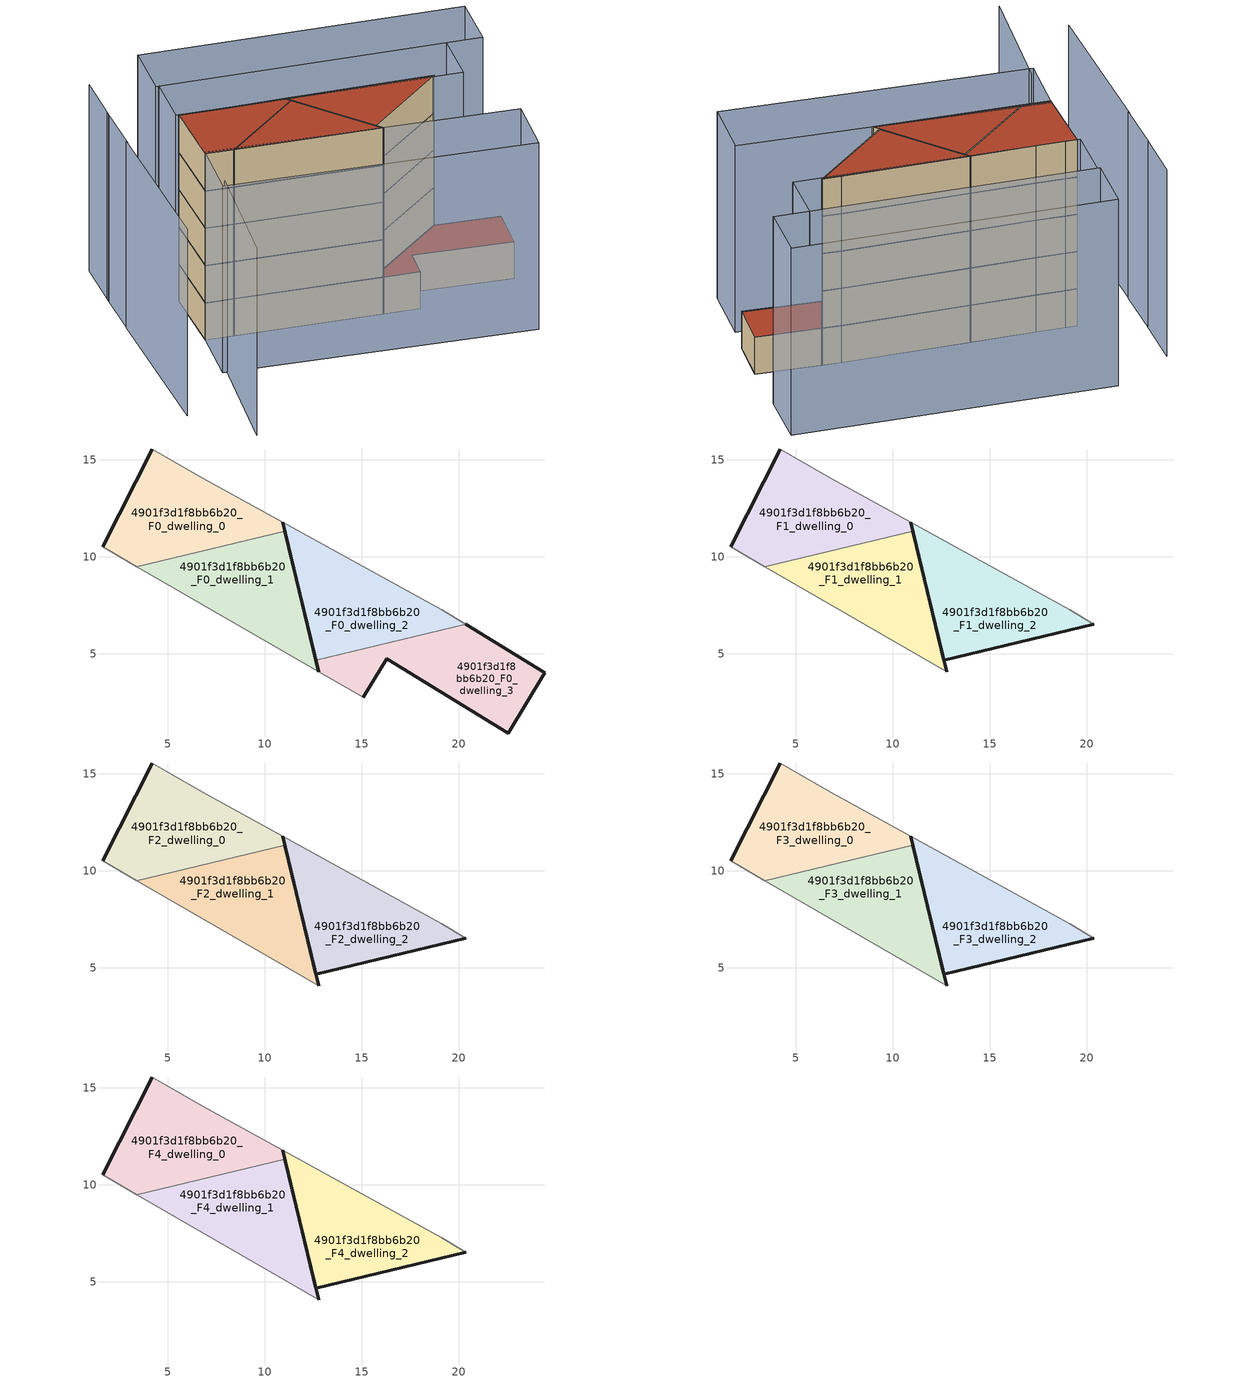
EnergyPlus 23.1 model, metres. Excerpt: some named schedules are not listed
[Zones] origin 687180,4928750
4901f3d1f8bb6b20_F0_dwelling_0
 floor ground (EU_floor_Construction): 11.05,11.33 10.94,11.78 6.81,14.05 4.93,15.14 4.2,15.56 1.65,10.51 3.4,9.5 z0
 wall outside (EU_wall_Construction): 1.65,10.51 4.2,15.56 z0:3
 wall adiabatic (EU_wall_Construction): 3.4,9.5 1.65,10.51 / 4.2,15.56 4.93,15.14 6.81,14.05 10.94,11.78 11.05,11.33 z0:3
 wall to 4901f3d1f8bb6b20_F0_dwelling_1 (EU_wall_Construction): 11.05,11.33 3.4,9.5 z0:3
4901f3d1f8bb6b20_F0_dwelling_1
 floor ground (EU_floor_Construction): 12.79,4.08 11.05,11.33 3.4,9.5 z0
 wall outside (EU_wall_Construction): 11.05,11.33 12.79,4.08 z0:3
 wall adiabatic (EU_wall_Construction): 12.79,4.08 3.4,9.5 z0:3
4901f3d1f8bb6b20_F0_dwelling_2
 floor ground (EU_floor_Construction): 20.36,6.53 19.14,7.27 10.94,11.78 12.64,4.68 z0
 wall outside (EU_wall_Construction): 12.64,4.68 10.94,11.78 z0:3
 wall adiabatic (EU_wall_Construction): 10.94,11.78 19.14,7.27 20.36,6.53 z0:3
 wall to 4901f3d1f8bb6b20_F0_dwelling_3 (EU_wall_Construction): 20.36,6.53 12.64,4.68 z0:3
4901f3d1f8bb6b20_F0_dwelling_3
 floor ground (EU_floor_Construction): 22.55,0.92 24.44,4.03 20.36,6.53 12.64,4.68 12.79,4.08 15.07,2.76 16.29,4.75 z0
 wall outside (EU_wall_Construction): 12.79,4.08 12.64,4.68 / 20.36,6.53 24.44,4.03 22.55,0.92 16.29,4.75 15.07,2.76 z0:3
 wall adiabatic (EU_wall_Construction): 15.07,2.76 12.79,4.08 z0:3
 roof outside (EU_roof_Construction): 24.44,4.03 22.55,0.92 16.29,4.75 15.07,2.76 12.79,4.08 12.64,4.68 20.36,6.53 z3
4901f3d1f8bb6b20_F1_dwelling_0
 floor to 4901f3d1f8bb6b20_F0_dwelling_0 (EU_floor_Construction): 11.05,11.33 10.94,11.78 6.81,14.05 4.93,15.14 4.2,15.56 1.65,10.51 3.4,9.5 z3
 wall outside (EU_wall_Construction): 1.65,10.51 4.2,15.56 z3:6
 wall adiabatic (EU_wall_Construction): 3.4,9.5 1.65,10.51 / 4.2,15.56 4.93,15.14 6.81,14.05 10.94,11.78 11.05,11.33 z3:6
 wall to 4901f3d1f8bb6b20_F1_dwelling_1 (EU_wall_Construction): 11.05,11.33 3.4,9.5 z3:6
4901f3d1f8bb6b20_F1_dwelling_1
 floor to 4901f3d1f8bb6b20_F0_dwelling_1 (EU_floor_Construction): 12.78,4.08 11.05,11.33 3.4,9.5 z3
 wall outside (EU_wall_Construction): 11.05,11.33 12.79,4.08 z3:6
 wall adiabatic (EU_wall_Construction): 12.79,4.08 3.4,9.5 z3:6
4901f3d1f8bb6b20_F1_dwelling_2
 floor to 4901f3d1f8bb6b20_F0_dwelling_2 (EU_floor_Construction): 20.36,6.53 19.14,7.27 10.94,11.78 12.64,4.68 z3
 wall outside (EU_wall_Construction): 20.36,6.53 12.64,4.68 10.94,11.78 z3:6
 wall adiabatic (EU_wall_Construction): 10.94,11.78 19.14,7.27 20.36,6.53 z3:6
4901f3d1f8bb6b20_F2_dwelling_0
 floor to 4901f3d1f8bb6b20_F1_dwelling_0 (EU_floor_Construction): 11.05,11.33 10.94,11.78 6.81,14.05 4.93,15.14 4.2,15.56 1.65,10.51 3.4,9.5 z6
 wall outside (EU_wall_Construction): 1.65,10.51 4.2,15.56 z6:9
 wall adiabatic (EU_wall_Construction): 3.4,9.5 1.65,10.51 / 4.2,15.56 4.93,15.14 6.81,14.05 10.94,11.78 11.05,11.33 z6:9
 wall to 4901f3d1f8bb6b20_F2_dwelling_1 (EU_wall_Construction): 11.05,11.33 3.4,9.5 z6:9
4901f3d1f8bb6b20_F2_dwelling_1
 floor to 4901f3d1f8bb6b20_F1_dwelling_1 (EU_floor_Construction): 12.78,4.08 11.05,11.33 3.4,9.5 z6
 wall outside (EU_wall_Construction): 11.05,11.33 12.79,4.08 z6:9
 wall adiabatic (EU_wall_Construction): 12.79,4.08 3.4,9.5 z6:9
4901f3d1f8bb6b20_F2_dwelling_2
 floor to 4901f3d1f8bb6b20_F1_dwelling_2 (EU_floor_Construction): 20.36,6.53 19.14,7.27 10.94,11.78 12.64,4.68 z6
 wall outside (EU_wall_Construction): 20.36,6.53 12.64,4.68 10.94,11.78 z6:9
 wall adiabatic (EU_wall_Construction): 10.94,11.78 19.14,7.27 20.36,6.53 z6:9
4901f3d1f8bb6b20_F3_dwelling_0
 floor to 4901f3d1f8bb6b20_F2_dwelling_0 (EU_floor_Construction): 11.05,11.33 10.94,11.78 6.81,14.05 4.93,15.14 4.2,15.56 1.65,10.51 3.4,9.5 z9
 wall outside (EU_wall_Construction): 1.65,10.51 4.2,15.56 z9:12
 wall adiabatic (EU_wall_Construction): 3.4,9.5 1.65,10.51 / 4.2,15.56 4.93,15.14 6.81,14.05 10.94,11.78 11.05,11.33 z9:12
 wall to 4901f3d1f8bb6b20_F3_dwelling_1 (EU_wall_Construction): 11.05,11.33 3.4,9.5 z9:12
4901f3d1f8bb6b20_F3_dwelling_1
 floor to 4901f3d1f8bb6b20_F2_dwelling_1 (EU_floor_Construction): 12.78,4.08 11.05,11.33 3.4,9.5 z9
 wall outside (EU_wall_Construction): 11.05,11.33 12.79,4.08 z9:12
 wall adiabatic (EU_wall_Construction): 12.79,4.08 3.4,9.5 z9:12
4901f3d1f8bb6b20_F3_dwelling_2
 floor to 4901f3d1f8bb6b20_F2_dwelling_2 (EU_floor_Construction): 20.36,6.53 19.14,7.27 10.94,11.78 12.64,4.68 z9
 wall outside (EU_wall_Construction): 20.36,6.53 12.64,4.68 10.94,11.78 z9:12
 wall adiabatic (EU_wall_Construction): 10.94,11.78 19.14,7.27 20.36,6.53 z9:12
4901f3d1f8bb6b20_F4_dwelling_0
 floor to 4901f3d1f8bb6b20_F3_dwelling_0 (EU_floor_Construction): 11.05,11.33 10.94,11.78 6.81,14.05 4.93,15.14 4.2,15.56 1.65,10.51 3.4,9.5 z12
 wall outside (EU_wall_Construction): 1.65,10.51 4.2,15.56 z12:15
 wall adiabatic (EU_wall_Construction): 3.4,9.5 1.65,10.51 / 4.2,15.56 4.93,15.14 6.81,14.05 10.94,11.78 11.05,11.33 z12:15
 wall to 4901f3d1f8bb6b20_F4_dwelling_1 (EU_wall_Construction): 11.05,11.33 3.4,9.5 z12:15
 roof outside (EU_roof_Construction): 10.94,11.78 11.05,11.33 3.4,9.5 1.65,10.51 4.2,15.56 4.93,15.14 6.81,14.05 z15
4901f3d1f8bb6b20_F4_dwelling_1
 floor to 4901f3d1f8bb6b20_F3_dwelling_1 (EU_floor_Construction): 12.78,4.08 11.05,11.33 3.4,9.5 z12
 wall outside (EU_wall_Construction): 11.05,11.33 12.79,4.08 z12:15
 wall adiabatic (EU_wall_Construction): 12.79,4.08 3.4,9.5 z12:15
 roof outside (EU_roof_Construction): 11.05,11.33 12.79,4.08 3.4,9.5 z15
4901f3d1f8bb6b20_F4_dwelling_2
 floor to 4901f3d1f8bb6b20_F3_dwelling_2 (EU_floor_Construction): 20.36,6.53 19.14,7.27 10.94,11.78 12.64,4.68 z12
 wall outside (EU_wall_Construction): 20.36,6.53 12.64,4.68 10.94,11.78 z12:15
 wall adiabatic (EU_wall_Construction): 10.94,11.78 19.14,7.27 20.36,6.53 z12:15
 roof outside (EU_roof_Construction): 19.14,7.27 20.36,6.53 12.64,4.68 10.94,11.78 z15
shading: -5.19,-0.99 -0.05,7.01 / -0.91,15.65 -6.62,4.29 / 0.98,19.32 -0.97,15.46 / 2.88,22.88 0.84,19.03 / 18.76,-5.09 -0.71,6.56 / -0.71,6.56 1.77,10.71 / 1.77,10.71 21.24,-0.93 / 21.24,-0.93 18.76,-5.09 / 6.07,19.25 24.14,8.98 / 24.14,8.98 22.09,5.37 / 22.09,5.37 4.02,15.64 / 4.02,15.64 6.07,19.25 / 26.42,7.69 5.89,19.36 / 5.89,19.36 8.1,23.25 / 8.1,23.25 28.64,11.58 / 28.64,11.58 26.42,7.69 z0:15
[Building]
EU S2 Campaign: North Axis=0; Terrain=City; Solar Distribution=FullExterior
[Site:Location]
Bologna: Latitude=44.5; Longitude=11.25; Time Zone=1; Elevation=37
[SizingPeriod:WeatherFileDays]
AnnualSizingPeriod: Begin Month=1; Begin Day of Month=1; End Month=12; End Day of Month=31; Day of Week for Start Day=Monday; Use Weather File Daylight Saving Period=No; Use Weather File Rain and Snow Indicators=No
[MATERIAL]
EU_InternalMass_Material: Roughness=MediumRough; Thickness=0.1; Conductivity=1; Density=1800; Specific Heat=900; Thermal Absorptance=0.9; Solar Absorptance=0.7; Visible Absorptance=0.7
[MATERIAL:NOMASS] Roughness=MediumRough; Thermal Absorptance=0.9; Solar Absorptance=0.7; Visible Absorptance=0.7
Name | Thermal Resistance
EU_wall_NoMass | 0.905828
EU_roof_NoMass | 0.37593
EU_floor_NoMass | 0.67114
[CONSTRUCTION]
EU_wall_Construction: EU_wall_NoMass
EU_roof_Construction: EU_roof_NoMass
EU_floor_Construction: EU_floor_NoMass
EU_InternalMass_Construction: EU_InternalMass_Material
[ZONE] Type=1; Multiplier=1; Ceiling Height=autocalculate; Floor Area=autocalculate; Part of Total Floor Area=Yes
Name | Volume
4901f3d1f8bb6b20_F0_dwelling_0; 4901f3d1f8bb6b20_F0_dwelling_2 | 87.9067
4901f3d1f8bb6b20_F1_dwelling_0; 4901f3d1f8bb6b20_F2_dwelling_0; 4901f3d1f8bb6b20_F3_dwelling_0; 4901f3d1f8bb6b20_F4_dwelling_0; 4901f3d1f8bb6b20_F1_dwelling_2; 4901f3d1f8bb6b20_F2_dwelling_2; 4901f3d1f8bb6b20_F3_dwelling_2; 4901f3d1f8bb6b20_F4_dwelling_2 | 87.9075
4901f3d1f8bb6b20_F0_dwelling_1 | 87.9126
4901f3d1f8bb6b20_F1_dwelling_1; 4901f3d1f8bb6b20_F2_dwelling_1; 4901f3d1f8bb6b20_F3_dwelling_1; 4901f3d1f8bb6b20_F4_dwelling_1 | 87.9119
4901f3d1f8bb6b20_F0_dwelling_3 | 87.9221
[INTERNALMASS] Construction=EU_InternalMass_Construction
Name | Zone or ZoneList | Surface Area
4901f3d1f8bb6b20_F0_dwelling_0_EU_InternalMass | 4901f3d1f8bb6b20_F0_dwelling_0 | 29.302
4901f3d1f8bb6b20_F0_dwelling_1_EU_InternalMass | 4901f3d1f8bb6b20_F0_dwelling_1 | 29.3016
4901f3d1f8bb6b20_F0_dwelling_2_EU_InternalMass | 4901f3d1f8bb6b20_F0_dwelling_2 | 29.3014
4901f3d1f8bb6b20_F0_dwelling_3_EU_InternalMass | 4901f3d1f8bb6b20_F0_dwelling_3 | 29.3075
4901f3d1f8bb6b20_F1_dwelling_0_EU_InternalMass | 4901f3d1f8bb6b20_F1_dwelling_0 | 39.071
4901f3d1f8bb6b20_F1_dwelling_1_EU_InternalMass | 4901f3d1f8bb6b20_F1_dwelling_1 | 39.0693
4901f3d1f8bb6b20_F1_dwelling_2_EU_InternalMass | 4901f3d1f8bb6b20_F1_dwelling_2 | 39.0703
4901f3d1f8bb6b20_F2_dwelling_0_EU_InternalMass | 4901f3d1f8bb6b20_F2_dwelling_0 | 39.071
4901f3d1f8bb6b20_F2_dwelling_1_EU_InternalMass | 4901f3d1f8bb6b20_F2_dwelling_1 | 39.0693
4901f3d1f8bb6b20_F2_dwelling_2_EU_InternalMass | 4901f3d1f8bb6b20_F2_dwelling_2 | 39.0703
4901f3d1f8bb6b20_F3_dwelling_0_EU_InternalMass | 4901f3d1f8bb6b20_F3_dwelling_0 | 39.071
4901f3d1f8bb6b20_F3_dwelling_1_EU_InternalMass | 4901f3d1f8bb6b20_F3_dwelling_1 | 39.0693
4901f3d1f8bb6b20_F3_dwelling_2_EU_InternalMass | 4901f3d1f8bb6b20_F3_dwelling_2 | 39.0703
4901f3d1f8bb6b20_F4_dwelling_0_EU_InternalMass | 4901f3d1f8bb6b20_F4_dwelling_0 | 39.071
4901f3d1f8bb6b20_F4_dwelling_1_EU_InternalMass | 4901f3d1f8bb6b20_F4_dwelling_1 | 39.0693
4901f3d1f8bb6b20_F4_dwelling_2_EU_InternalMass | 4901f3d1f8bb6b20_F4_dwelling_2 | 39.0703
[OTHEREQUIPMENT] Fuel Type=Electricity; Design Level Calculation Method=Watts/Area; Power per Zone Floor Area=1; Fraction Latent=0; Fraction Radiant=0; Fraction Lost=0; Carbon Dioxide Generation Rate=0; EndUse Subcategory=EU_Step8_InternalGains
Name | Zone or ZoneList or Space or SpaceList | Schedule
EU_Step8_InternalGain_4901f3d1f8bb6b20_F0_dwelling_0_f000 | 4901f3d1f8bb6b20_F0_dwelling_0 | EU_Step8_GainSchedule_4901f3d1f8bb6b20_F0_dwelling_0_f000
EU_Step8_InternalGain_4901f3d1f8bb6b20_F0_dwelling_1_f000 | 4901f3d1f8bb6b20_F0_dwelling_1 | EU_Step8_GainSchedule_4901f3d1f8bb6b20_F0_dwelling_1_f000
EU_Step8_InternalGain_4901f3d1f8bb6b20_F0_dwelling_2_f000 | 4901f3d1f8bb6b20_F0_dwelling_2 | EU_Step8_GainSchedule_4901f3d1f8bb6b20_F0_dwelling_2_f000
EU_Step8_InternalGain_4901f3d1f8bb6b20_F0_dwelling_3_f000 | 4901f3d1f8bb6b20_F0_dwelling_3 | EU_Step8_GainSchedule_4901f3d1f8bb6b20_F0_dwelling_3_f000
EU_Step8_InternalGain_4901f3d1f8bb6b20_F1_dwelling_0_f000 | 4901f3d1f8bb6b20_F1_dwelling_0 | EU_Step8_GainSchedule_4901f3d1f8bb6b20_F1_dwelling_0_f000
EU_Step8_InternalGain_4901f3d1f8bb6b20_F1_dwelling_1_f000 | 4901f3d1f8bb6b20_F1_dwelling_1 | EU_Step8_GainSchedule_4901f3d1f8bb6b20_F1_dwelling_1_f000
EU_Step8_InternalGain_4901f3d1f8bb6b20_F1_dwelling_2_f000 | 4901f3d1f8bb6b20_F1_dwelling_2 | EU_Step8_GainSchedule_4901f3d1f8bb6b20_F1_dwelling_2_f000
EU_Step8_InternalGain_4901f3d1f8bb6b20_F2_dwelling_0_f000 | 4901f3d1f8bb6b20_F2_dwelling_0 | EU_Step8_GainSchedule_4901f3d1f8bb6b20_F2_dwelling_0_f000
EU_Step8_InternalGain_4901f3d1f8bb6b20_F2_dwelling_1_f000 | 4901f3d1f8bb6b20_F2_dwelling_1 | EU_Step8_GainSchedule_4901f3d1f8bb6b20_F2_dwelling_1_f000
EU_Step8_InternalGain_4901f3d1f8bb6b20_F2_dwelling_2_f000 | 4901f3d1f8bb6b20_F2_dwelling_2 | EU_Step8_GainSchedule_4901f3d1f8bb6b20_F2_dwelling_2_f000
EU_Step8_InternalGain_4901f3d1f8bb6b20_F3_dwelling_0_f000 | 4901f3d1f8bb6b20_F3_dwelling_0 | EU_Step8_GainSchedule_4901f3d1f8bb6b20_F3_dwelling_0_f000
EU_Step8_InternalGain_4901f3d1f8bb6b20_F3_dwelling_1_f000 | 4901f3d1f8bb6b20_F3_dwelling_1 | EU_Step8_GainSchedule_4901f3d1f8bb6b20_F3_dwelling_1_f000
EU_Step8_InternalGain_4901f3d1f8bb6b20_F3_dwelling_2_f000 | 4901f3d1f8bb6b20_F3_dwelling_2 | EU_Step8_GainSchedule_4901f3d1f8bb6b20_F3_dwelling_2_f000
EU_Step8_InternalGain_4901f3d1f8bb6b20_F4_dwelling_0_f000 | 4901f3d1f8bb6b20_F4_dwelling_0 | EU_Step8_GainSchedule_4901f3d1f8bb6b20_F4_dwelling_0_f000
EU_Step8_InternalGain_4901f3d1f8bb6b20_F4_dwelling_1_f000 | 4901f3d1f8bb6b20_F4_dwelling_1 | EU_Step8_GainSchedule_4901f3d1f8bb6b20_F4_dwelling_1_f000
EU_Step8_InternalGain_4901f3d1f8bb6b20_F4_dwelling_2_f000 | 4901f3d1f8bb6b20_F4_dwelling_2 | EU_Step8_GainSchedule_4901f3d1f8bb6b20_F4_dwelling_2_f000
[ZONEVENTILATION:DESIGNFLOWRATE] Schedule=EU_AlwaysOn; Design Flow Rate Calculation Method=AirChanges/Hour; Air Changes per Hour=0.73129; Ventilation Type=Natural; Fan Pressure Rise=0; Fan Total Efficiency=1; Constant Term Coefficient=1; Temperature Term Coefficient=0; Velocity Term Coefficient=0; Velocity Squared Term Coefficient=0; Minimum Indoor Temperature=-100; Maximum Indoor Temperature=100; Delta Temperature=-100; Minimum Outdoor Temperature=-100; Maximum Outdoor Temperature=100; Maximum Wind Speed=40
Name | Zone or ZoneList or Space or SpaceList
EU_ConstantAir_4901f3d1f8bb6b20_F0_dwelling_0 | 4901f3d1f8bb6b20_F0_dwelling_0
EU_ConstantAir_4901f3d1f8bb6b20_F0_dwelling_1 | 4901f3d1f8bb6b20_F0_dwelling_1
EU_ConstantAir_4901f3d1f8bb6b20_F0_dwelling_2 | 4901f3d1f8bb6b20_F0_dwelling_2
EU_ConstantAir_4901f3d1f8bb6b20_F0_dwelling_3 | 4901f3d1f8bb6b20_F0_dwelling_3
EU_ConstantAir_4901f3d1f8bb6b20_F1_dwelling_0 | 4901f3d1f8bb6b20_F1_dwelling_0
EU_ConstantAir_4901f3d1f8bb6b20_F1_dwelling_1 | 4901f3d1f8bb6b20_F1_dwelling_1
EU_ConstantAir_4901f3d1f8bb6b20_F1_dwelling_2 | 4901f3d1f8bb6b20_F1_dwelling_2
EU_ConstantAir_4901f3d1f8bb6b20_F2_dwelling_0 | 4901f3d1f8bb6b20_F2_dwelling_0
EU_ConstantAir_4901f3d1f8bb6b20_F2_dwelling_1 | 4901f3d1f8bb6b20_F2_dwelling_1
EU_ConstantAir_4901f3d1f8bb6b20_F2_dwelling_2 | 4901f3d1f8bb6b20_F2_dwelling_2
EU_ConstantAir_4901f3d1f8bb6b20_F3_dwelling_0 | 4901f3d1f8bb6b20_F3_dwelling_0
EU_ConstantAir_4901f3d1f8bb6b20_F3_dwelling_1 | 4901f3d1f8bb6b20_F3_dwelling_1
EU_ConstantAir_4901f3d1f8bb6b20_F3_dwelling_2 | 4901f3d1f8bb6b20_F3_dwelling_2
EU_ConstantAir_4901f3d1f8bb6b20_F4_dwelling_0 | 4901f3d1f8bb6b20_F4_dwelling_0
EU_ConstantAir_4901f3d1f8bb6b20_F4_dwelling_1 | 4901f3d1f8bb6b20_F4_dwelling_1
EU_ConstantAir_4901f3d1f8bb6b20_F4_dwelling_2 | 4901f3d1f8bb6b20_F4_dwelling_2
[HVACTEMPLATE:THERMOSTAT] Constant Heating Setpoint=20; Constant Cooling Setpoint=50
EU_HeatOnly_4901f3d1f8bb6b20_F0_dwelling_0; EU_HeatOnly_4901f3d1f8bb6b20_F0_dwelling_1; EU_HeatOnly_4901f3d1f8bb6b20_F0_dwelling_2; EU_HeatOnly_4901f3d1f8bb6b20_F0_dwelling_3; EU_HeatOnly_4901f3d1f8bb6b20_F1_dwelling_0; EU_HeatOnly_4901f3d1f8bb6b20_F1_dwelling_1; EU_HeatOnly_4901f3d1f8bb6b20_F1_dwelling_2; EU_HeatOnly_4901f3d1f8bb6b20_F2_dwelling_0; EU_HeatOnly_4901f3d1f8bb6b20_F2_dwelling_1; EU_HeatOnly_4901f3d1f8bb6b20_F2_dwelling_2; EU_HeatOnly_4901f3d1f8bb6b20_F3_dwelling_0; EU_HeatOnly_4901f3d1f8bb6b20_F3_dwelling_1; EU_HeatOnly_4901f3d1f8bb6b20_F3_dwelling_2; EU_HeatOnly_4901f3d1f8bb6b20_F4_dwelling_0; EU_HeatOnly_4901f3d1f8bb6b20_F4_dwelling_1; EU_HeatOnly_4901f3d1f8bb6b20_F4_dwelling_2
[HVACTEMPLATE:ZONE:IDEALLOADSAIRSYSTEM] System Availability Schedule=EU_AlwaysOn; Maximum Heating Supply Air Temperature=50; Minimum Cooling Supply Air Temperature=13; Maximum Heating Supply Air Humidity Ratio=0.0156; Minimum Cooling Supply Air Humidity Ratio=0.0077; Heating Limit=NoLimit; Cooling Limit=NoLimit; Heating Availability Schedule=EU_AlwaysOn; Cooling Availability Schedule=EU_CoolingOff; Dehumidification Control Type=ConstantSensibleHeatRatio; Cooling Sensible Heat Ratio=0.7; Dehumidification Setpoint=60; Humidification Control Type=None; Humidification Setpoint=30; Outdoor Air Method=None; Outdoor Air Flow Rate per Person=0.00944; Outdoor Air Flow Rate per Zone Floor Area=0; Outdoor Air Flow Rate per Zone=0; Demand Controlled Ventilation Type=None; Outdoor Air Economizer Type=NoEconomizer; Heat Recovery Type=None; Sensible Heat Recovery Effectiveness=0.7; Latent Heat Recovery Effectiveness=0.65
Name | Template Thermostat
4901f3d1f8bb6b20_F0_dwelling_0 | EU_HeatOnly_4901f3d1f8bb6b20_F0_dwelling_0
4901f3d1f8bb6b20_F0_dwelling_1 | EU_HeatOnly_4901f3d1f8bb6b20_F0_dwelling_1
4901f3d1f8bb6b20_F0_dwelling_2 | EU_HeatOnly_4901f3d1f8bb6b20_F0_dwelling_2
4901f3d1f8bb6b20_F0_dwelling_3 | EU_HeatOnly_4901f3d1f8bb6b20_F0_dwelling_3
4901f3d1f8bb6b20_F1_dwelling_0 | EU_HeatOnly_4901f3d1f8bb6b20_F1_dwelling_0
4901f3d1f8bb6b20_F1_dwelling_1 | EU_HeatOnly_4901f3d1f8bb6b20_F1_dwelling_1
4901f3d1f8bb6b20_F1_dwelling_2 | EU_HeatOnly_4901f3d1f8bb6b20_F1_dwelling_2
4901f3d1f8bb6b20_F2_dwelling_0 | EU_HeatOnly_4901f3d1f8bb6b20_F2_dwelling_0
4901f3d1f8bb6b20_F2_dwelling_1 | EU_HeatOnly_4901f3d1f8bb6b20_F2_dwelling_1
4901f3d1f8bb6b20_F2_dwelling_2 | EU_HeatOnly_4901f3d1f8bb6b20_F2_dwelling_2
